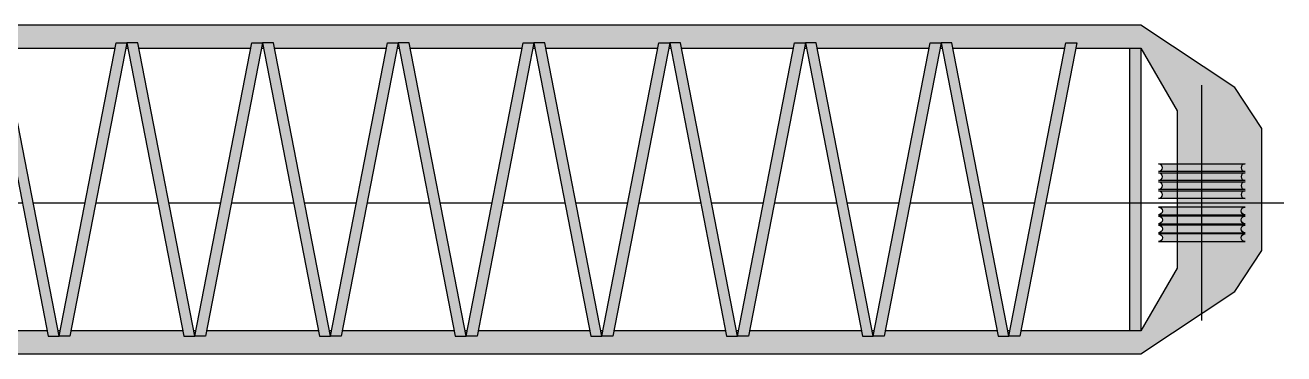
# Model space of a CAD drawing. Header units: millimetres. Extents: x -4144 to 24821, y -10508 to 12478.
# Drawn here: x 10413 to 19689, y -7698 to -5278 of the extents above; entities that cross this region are included whole.
import ezdxf

# ---------------------------------------------------------------- set-up
doc = ezdxf.new("R2010")
doc.units = ezdxf.units.MM
doc.set_wipeout_variables(frame=1)
doc.layers.add('Техника. Кран LR 1280', color=250, linetype='Continuous')
doc.layers.add('Техника. Кран LR 1280 Штрих', color=31, linetype='Continuous')

# ---------------------------------------------------------------- blocks, each defined once
blk = doc.blocks.new('BLOCK-20181117.123252724')
at = {"color": 0, "linetype": 'ByBlock', "lineweight": -2}
blk.add_wipeout([(40, 1080), (40, -1080), (-40, -1080), (-40, 1080)], dxfattribs=at)
at = {"layer": 'Техника. Кран LR 1280 Штрих', "lineweight": -2}
h = blk.add_hatch(color=256, dxfattribs=at)
h.dxf.hatch_style = 1
h.paths.add_polyline_path([(40, -1080), (-40, -1080), (-40, 1080), (40, 1080)])
at = {"color": 0, "linetype": 'ByBlock', "lineweight": -2, "transparency": 16777216}
blk.add_lwpolyline([(40, -1080), (-40, -1080), (-40, 1080), (40, 1080)], close=True, dxfattribs=at)
blk = doc.blocks.new('BLOCK-20181117.09443661')
at = {"layer": 'Техника. Кран LR 1280 Штрих', "lineweight": -2}
h = blk.add_hatch(color=253, dxfattribs=at)
h.dxf.hatch_style = 1
edge = h.paths.add_edge_path()
edge.add_arc((318.9, 0), 28.3, 90, 270)
edge.add_line((318.9, -28.3), (-318.9, -28.3))
edge.add_arc((-318.9, 0), 28.3, 270, 450)
edge.add_line((-318.9, 28.3), (318.9, 28.3))
at = {"color": 0, "linetype": 'ByBlock', "lineweight": -2, "ltscale": 20, "transparency": 16777216}
blk.add_lwpolyline([(318.9, 28.3, 1), (318.9, -28.3), (-318.9, -28.3, 1), (-318.9, 28.3)], format="xyb", close=True, dxfattribs=at)
blk = doc.blocks.new('BLOCK-20181117.123180562')
at = {"color": 0, "linetype": 'ByBlock', "lineweight": -2}
blk.add_wipeout([(130, -1080), (210, -1080), (-210, 1080), (-290, 1080)], dxfattribs=at)
at = {"layer": 'Техника. Кран LR 1280 Штрих', "lineweight": -2}
h = blk.add_hatch(color=256, dxfattribs=at)
h.dxf.hatch_style = 1
h.paths.add_polyline_path([(-210, 1080), (-290, 1080), (130, -1080), (210, -1080)])
at = {"color": 0, "linetype": 'ByBlock', "lineweight": -2, "transparency": 16777216}
blk.add_lwpolyline([(-210, 1080), (-290, 1080), (130, -1080), (210, -1080), (-210, 1080)], dxfattribs=at)
blk = doc.blocks.new('*U90')
at = {"color": 0, "linetype": 'ByBlock', "lineweight": -2}
blk.add_blockref('BLOCK-20181117.123252724', (16283.6, 97.7), dxfattribs=at)
blk.add_wipeout([(1831.1, 1230.4), (2771, 1307.7), (16323.6, 1307.7), (17015.4, 847.7), (17215.4, 547.7), (17215.4, -352.3), (17015.4, -652.3), (16323.6, -1112.3), (2771, -1112.3), (1831.1, -1035), (1831.1, -865), (2771, -942.3), (16323.6, -942.3), (16591.8, -482.3), (16591.8, 677.7), (16323.6, 1137.7), (2771, 1137.7), (1831.1, 1060.4)], dxfattribs=at)
at = {"layer": 'Техника. Кран LR 1280 Штрих', "lineweight": -2}
h = blk.add_hatch(color=256, dxfattribs=at)
h.dxf.hatch_style = 1
h.paths.add_polyline_path([(17215.4, 547.7), (17015.4, 847.7), (16323.6, 1307.7), (2771, 1307.7), (1831.1, 1230.4), (1831.1, 1060.4), (2771, 1137.7), (16323.6, 1137.7), (16591.8, 677.7), (16591.8, -482.3), (16323.6, -942.3), (2771, -942.3), (1831.1, -865), (1831.1, -1035), (2771, -1112.3), (16323.6, -1112.3), (17015.4, -652.3), (17215.4, -352.3)])
at = {"color": 0, "linetype": 'ByBlock', "lineweight": -2, "ltscale": 20, "transparency": 16777216}
blk.add_lwpolyline([(17215.4, 547.7), (17015.4, 847.7), (16323.6, 1307.7), (2771, 1307.7), (1831.1, 1230.4), (1831.1, 1060.4), (2771, 1137.7), (16323.6, 1137.7), (16591.8, 677.7), (16591.8, -482.3), (16323.6, -942.3), (2771, -942.3), (1831.1, -865), (1831.1, -1035), (2771, -1112.3), (16323.6, -1112.3), (17015.4, -652.3), (17215.4, -352.3)], close=True, dxfattribs=at)
at = {"layer": 'Техника. Кран LR 1280', "lineweight": -2, "ltscale": 20}
for p, q in [((16772.6, 0), (16772.6, 867)), ((0, 0), (16772.6, 0)), ((16772.6, -866), (16772.6, 0)), ((16772.6, 0), (17377.3, 0))]:
    blk.add_line(p, q, dxfattribs=at)
at = {"color": 0, "linetype": 'ByBlock', "lineweight": -2, "ltscale": 20, "transparency": 16777216}
for p in [(16772.6, 258.2), (16772.6, 192.1), (16772.6, 126), (16772.6, 59.9)]:
    blk.add_blockref('BLOCK-20181117.09443661', p, dxfattribs=at)
at = {"color": 0, "linetype": 'ByBlock', "lineweight": -2, "ltscale": 20, "transparency": 16777216, "xscale": -1, "rotation": 180}
for p in [(16772.6, -59.9), (16772.6, -126), (16772.6, -192.1), (16772.6, -258.2)]:
    blk.add_blockref('BLOCK-20181117.09443661', p, dxfattribs=at)
at = {"color": 0, "linetype": 'ByBlock', "lineweight": -2}
for p in [(8141, 97.7), (9141, 97.7), (10141, 97.7), (11141, 97.7), (12141, 97.7), (13141, 97.7), (14141, 97.7), (15141, 97.7)]:
    blk.add_blockref('BLOCK-20181117.123180562', p, dxfattribs=at)
at = {"color": 0, "linetype": 'ByBlock', "lineweight": -2, "xscale": -1}
for p in [(8561, 97.7), (9561, 97.7), (10561, 97.7), (11561, 97.7), (12561, 97.7), (13561, 97.7), (14561, 97.7), (15561, 97.7)]:
    blk.add_blockref('BLOCK-20181117.123180562', p, dxfattribs=at)

msp = doc.modelspace()

# ---------------------------------------------------------------- block references
at = {"layer": 'Техника. Кран LR 1280', "linetype": 'Continuous'}
msp.add_blockref('*U90', (2311.5, -6585.2), dxfattribs=at)

doc.saveas('drawing.dxf')
